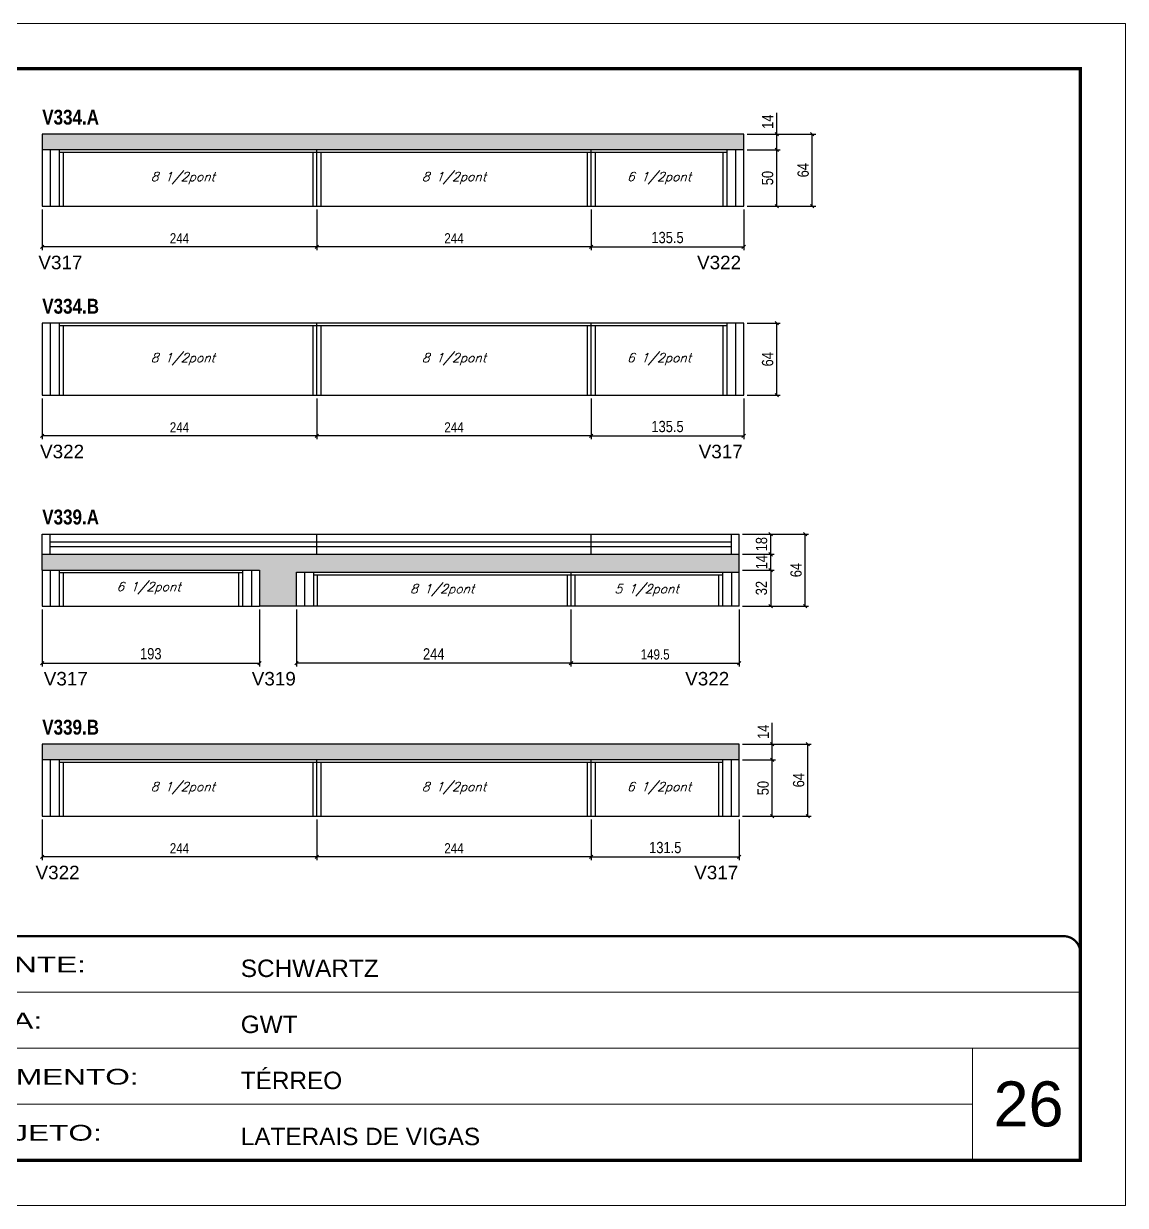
# Model space of a CAD drawing. Extents: x 2603 to 22413, y 1253 to 30260.
# Drawn here: x 15259 to 16238, y 21928 to 22978 of the extents above; entities that cross this region are included whole.
import ezdxf

# ---------------------------------------------------------------- set-up
doc = ezdxf.new("R2010")
doc.units = 0
doc.linetypes.add('CONTINUO', pattern=[0])
doc.linetypes.add('DASHED', pattern=[0.75, 0.5, -0.25])
for name, color, linetype in [('5', 5, 'Continuous'), ('COTA', 241, 'Continuous'), ('NOMENCLATURA', 7, 'Continuous'), ('Painéis', 200, 'Continuous'), ('SARR_2.2x7', 40, 'Continuous'), ('SARR_3.5x7', 81, 'Continuous'), ('texto', 7, 'Continuous')]:
    doc.layers.add(name, color=color, linetype=linetype)
for name, color, linetype, lineweight in [('CARIMBO', 255, 'Continuous', 9), ('Folhas', 255, 'Continuous', 9), ('SARRAFO DE PRESSAO', 251, 'DASHED', 9)]:
    doc.layers.add(name, color=color, linetype=linetype, lineweight=lineweight)
doc.styles.add('ARIAL', font='arial.ttf')
doc.styles.add('COTA TECNICA', font='techl___.ttf', dxfattribs={"height": 10})
doc.styles.add('COTA TECNICA-50', font='techl___.ttf', dxfattribs={"height": 9})
doc.styles.add('Romans', font='romans.shx')
doc.styles.get("Standard").update_dxf_attribs({"font": 'arial.ttf'})
doc.styles.add('TECNICA', font='techb___.ttf', dxfattribs={"height": 10})
doc.styles.add('Tecnologia', font='')
doc.styles.get('Tecnologia').set_extended_font_data('Forgotten Futurist')
doc.dimstyles.new('COTA PAINEL-50', dxfattribs={"dimtxt": 9, "dimasz": 3, "dimexe": 3, "dimexo": 3, "dimgap": 3, "dimtad": 1, "dimdec": 1, "dimzin": 12, "dimdsep": 46, "dimtxsty": 'COTA TECNICA-50', "dimblk1": 'OBLIQUE', "dimblk2": 'OBLIQUE', "dimsah": 1, "dimcen": 0.9, "dimclrd": 4, "dimclre": 4, "dimclrt": 240, "dimadec": 1, "dimazin": 3, "dimtfac": 1, "dimtdec": 1, "dimtmove": 0, "dimatfit": 3, "dimfxl": 1, "dimtolj": 1, "dimtzin": 12, "dimarcsym": 0})
doc.dimstyles.new('PAINEL', dxfattribs={"dimtxt": 10, "dimasz": 3, "dimexe": 3, "dimexo": 3, "dimgap": 3, "dimtad": 1, "dimdec": 1, "dimzin": 12, "dimdsep": 46, "dimtxsty": 'COTA TECNICA', "dimblk1": 'OBLIQUE', "dimblk2": 'OBLIQUE', "dimsah": 1, "dimcen": 0.9, "dimclrd": 4, "dimclre": 4, "dimclrt": 240, "dimadec": 1, "dimazin": 3, "dimtfac": 1, "dimtdec": 1, "dimtmove": 0, "dimatfit": 3, "dimfxl": 1, "dimtolj": 1, "dimtzin": 12, "dimarcsym": 0})

# ---------------------------------------------------------------- blocks, each defined once
blk = doc.blocks.new('9999999999')
at = {"color": 30, "linetype": 'CONTINUO'}
for p, q in [((98564.6, 34379.6), (99584, 34379.6)), ((98564.6, 34329.8), (99488, 34329.8)), ((99584, 34329.8), (99488, 34329.8)), ((99488, 34329.8), (99488, 34230.2)), ((98564.6, 34280), (99488, 34280))]:
    blk.add_line(p, q, dxfattribs=at)
at = {"color": 30, "linetype": 'CONTINUO', "const_width": 2}
blk.add_lwpolyline([(99584, 34230.2), (99584, 34414.4, 0.414214), (99569, 34429.4), (98229, 34429.4, 0.414214), (98214, 34414.4), (98214, 34245.2, 0.414214), (98229, 34230.2), (99584, 34230.2)], format="xyb", dxfattribs=at)
at = {"layer": 'Folhas'}
blk.add_lwpolyline([(98139, 34190.2), (99624, 34190.2), (99624, 35240.2), (98139, 35240.2)], close=True, dxfattribs=at)
at = {"layer": 'Folhas', "color": 30, "const_width": 3}
blk.add_lwpolyline([(98214, 34230.2), (99584, 34230.2), (99584, 35200.2), (98214, 35200.2)], close=True, dxfattribs=at)
at = {"color": 7, "linetype": 'Continuous', "ltscale": 5, "style": 'ARIAL'}
for s, height, p in [('SCHWARTZ', 15.48, (98837.7, 34393.1)), ('GWT', 15.48, (98837.7, 34343.3)), ('TÉRREO', 15.48, (98837.7, 34293.5)), ('LATERAIS DE VIGAS', 15.483, (98837.7, 34243.7))]:
    blk.add_text(s, height=height, dxfattribs=at).set_placement(p)
at = {"layer": 'Folhas', "color": 7, "style": 'Tecnologia', "width": 1.5}
for s, p in [('CLIENTE:', (98573.7, 34397.2)), ('OBRA:', (98573.7, 34347.3)), ('PAVIMENTO:', (98573.7, 34297.5)), ('PROJETO:', (98573.7, 34247.7))]:
    blk.add_text(s, height=14, dxfattribs=at).set_placement(p)
blk = doc.blocks.new('_Oblique')
at = {"color": 0, "linetype": 'ByBlock', "lineweight": -2}
blk.add_line((-0.5, -0.5), (0.5, 0.5), dxfattribs=at)
blk = doc.blocks.new('*D115')
at = {"layer": 'COTA', "color": 4, "linetype": 'ByBlock', "lineweight": -2, "transparency": 16777216}
for p, q in [((15519.1, 22812.5), (15519.1, 22776.4)), ((15763.1, 22812.5), (15763.1, 22776.4)), ((15763.1, 22779.4), (15519.1, 22779.4))]:
    blk.add_line(p, q, dxfattribs=at)
at = {"layer": 'Defpoints', "color": 0, "linetype": 'ByBlock', "transparency": 16777216}
for p in [(15519.1, 22815.5), (15763.1, 22815.5), (15519.1, 22779.4)]:
    blk.add_point(p, dxfattribs=at)
at = {"layer": 'COTA', "color": 4, "linetype": 'ByBlock', "lineweight": -2, "transparency": 16777216, "xscale": 3, "yscale": 3, "zscale": 3, "rotation": 180}
blk.add_blockref('_Oblique', (15519.1, 22779.4), dxfattribs=at)
at = {"layer": 'COTA', "color": 4, "linetype": 'ByBlock', "lineweight": -2, "transparency": 16777216, "xscale": 3, "yscale": 3, "zscale": 3}
blk.add_blockref('_Oblique', (15763.1, 22779.4), dxfattribs=at)
at = {"layer": 'COTA', "color": 240, "linetype": 'ByBlock', "transparency": 16777216, "insert": (15641.1, 22787), "char_height": 9, "attachment_point": 5, "style": 'COTA TECNICA-50'}
blk.add_mtext('\\A1;244', dxfattribs=at)
blk = doc.blocks.new('*D892')
at = {"layer": 'COTA', "color": 4, "linetype": 'ByBlock', "lineweight": -2, "transparency": 16777216}
for p, q in [((15275.1, 22812.5), (15275.1, 22776.4)), ((15519.1, 22812.5), (15519.1, 22776.4)), ((15519.1, 22779.4), (15275.1, 22779.4))]:
    blk.add_line(p, q, dxfattribs=at)
at = {"layer": 'Defpoints', "color": 0, "linetype": 'ByBlock', "transparency": 16777216}
for p in [(15275.1, 22815.5), (15519.1, 22815.5), (15275.1, 22779.4)]:
    blk.add_point(p, dxfattribs=at)
at = {"layer": 'COTA', "color": 4, "linetype": 'ByBlock', "lineweight": -2, "transparency": 16777216, "xscale": 3, "yscale": 3, "zscale": 3, "rotation": 180}
blk.add_blockref('_Oblique', (15275.1, 22779.4), dxfattribs=at)
at = {"layer": 'COTA', "color": 4, "linetype": 'ByBlock', "lineweight": -2, "transparency": 16777216, "xscale": 3, "yscale": 3, "zscale": 3}
blk.add_blockref('_Oblique', (15519.1, 22779.4), dxfattribs=at)
at = {"layer": 'COTA', "color": 240, "linetype": 'ByBlock', "transparency": 16777216, "insert": (15397.1, 22787), "char_height": 9, "attachment_point": 5, "style": 'COTA TECNICA-50'}
blk.add_mtext('\\A1;244', dxfattribs=at)
blk = doc.blocks.new('*D893')
at = {"layer": 'COTA', "color": 4, "linetype": 'ByBlock', "lineweight": -2, "transparency": 16777216}
for p, q in [((15763.1, 22812.5), (15763.1, 22776.4)), ((15898.6, 22812.5), (15898.6, 22776.4)), ((15763.1, 22779.4), (15898.6, 22779.4))]:
    blk.add_line(p, q, dxfattribs=at)
at = {"layer": 'Defpoints', "color": 0, "linetype": 'ByBlock', "transparency": 16777216}
for p in [(15763.1, 22815.5), (15898.6, 22815.5), (15898.6, 22779.4)]:
    blk.add_point(p, dxfattribs=at)
at = {"layer": 'COTA', "color": 4, "linetype": 'ByBlock', "lineweight": -2, "transparency": 16777216, "xscale": 3, "yscale": 3, "zscale": 3, "rotation": 180}
blk.add_blockref('_Oblique', (15763.1, 22779.4), dxfattribs=at)
at = {"layer": 'COTA', "color": 4, "linetype": 'ByBlock', "lineweight": -2, "transparency": 16777216, "xscale": 3, "yscale": 3, "zscale": 3}
blk.add_blockref('_Oblique', (15898.6, 22779.4), dxfattribs=at)
at = {"layer": 'COTA', "color": 240, "linetype": 'ByBlock', "transparency": 16777216, "insert": (15830.9, 22787.6), "char_height": 10, "attachment_point": 5, "style": 'COTA TECNICA'}
blk.add_mtext('\\A1;135.5', dxfattribs=at)
blk = doc.blocks.new('*D894')
at = {"layer": 'COTA', "color": 4, "linetype": 'ByBlock', "lineweight": -2, "transparency": 16777216}
for p, q in [((15901.6, 22879.5), (15962.6, 22879.5)), ((15959.6, 22815.5), (15959.6, 22879.5)), ((15901.6, 22815.5), (15962.6, 22815.5))]:
    blk.add_line(p, q, dxfattribs=at)
at = {"layer": 'Defpoints', "color": 0, "linetype": 'ByBlock', "transparency": 16777216}
for p in [(15898.6, 22879.5), (15959.6, 22879.5), (15898.6, 22815.5)]:
    blk.add_point(p, dxfattribs=at)
at = {"layer": 'COTA', "color": 4, "linetype": 'ByBlock', "lineweight": -2, "transparency": 16777216, "xscale": 3, "yscale": 3, "zscale": 3}
for p, rotation in [((15959.6, 22879.5), 90), ((15959.6, 22815.5), 270)]:
    blk.add_blockref('_Oblique', p, dxfattribs=dict(at, rotation=rotation))
at = {"layer": 'COTA', "color": 240, "linetype": 'ByBlock', "transparency": 16777216, "insert": (15951.5, 22847.5), "char_height": 10, "attachment_point": 5, "rotation": 90, "style": 'COTA TECNICA'}
blk.add_mtext('\\A1;64', dxfattribs=at)
blk = doc.blocks.new('*D895')
at = {"layer": 'COTA', "color": 4, "linetype": 'ByBlock', "lineweight": -2, "transparency": 16777216}
for p, q in [((15901.6, 22865.5), (15931, 22865.5)), ((15928, 22815.5), (15928, 22865.5)), ((15901.6, 22815.5), (15931, 22815.5))]:
    blk.add_line(p, q, dxfattribs=at)
at = {"layer": 'Defpoints', "color": 0, "linetype": 'ByBlock', "transparency": 16777216}
for p in [(15898.6, 22865.5), (15928, 22865.5), (15898.6, 22815.5)]:
    blk.add_point(p, dxfattribs=at)
at = {"layer": 'COTA', "color": 4, "linetype": 'ByBlock', "lineweight": -2, "transparency": 16777216, "xscale": 3, "yscale": 3, "zscale": 3}
for p, rotation in [((15928, 22865.5), 90), ((15928, 22815.5), 270)]:
    blk.add_blockref('_Oblique', p, dxfattribs=dict(at, rotation=rotation))
at = {"layer": 'COTA', "color": 240, "linetype": 'ByBlock', "transparency": 16777216, "insert": (15919.9, 22840.5), "char_height": 10, "attachment_point": 5, "rotation": 90, "style": 'COTA TECNICA'}
blk.add_mtext('\\A1;50', dxfattribs=at)
blk = doc.blocks.new('*D896')
at = {"layer": 'COTA', "color": 4, "linetype": 'ByBlock', "lineweight": -2, "transparency": 16777216}
for p, q in [((15928, 22879.5), (15928, 22898.6)), ((15901.6, 22879.5), (15931, 22879.5)), ((15928, 22865.5), (15928, 22879.5)), ((15901.6, 22865.5), (15931, 22865.5))]:
    blk.add_line(p, q, dxfattribs=at)
at = {"layer": 'Defpoints', "color": 0, "linetype": 'ByBlock', "transparency": 16777216}
for p in [(15898.6, 22879.5), (15928, 22879.5), (15898.6, 22865.5)]:
    blk.add_point(p, dxfattribs=at)
at = {"layer": 'COTA', "color": 4, "linetype": 'ByBlock', "lineweight": -2, "transparency": 16777216, "xscale": 3, "yscale": 3, "zscale": 3}
for p, rotation in [((15928, 22879.5), 90), ((15928, 22865.5), 270)]:
    blk.add_blockref('_Oblique', p, dxfattribs=dict(at, rotation=rotation))
at = {"layer": 'COTA', "color": 240, "linetype": 'ByBlock', "transparency": 16777216, "insert": (15920, 22890.6), "char_height": 10, "attachment_point": 5, "rotation": 90, "style": 'COTA TECNICA'}
blk.add_mtext('\\A1;14', dxfattribs=at)
blk = doc.blocks.new('*D116')
at = {"layer": 'COTA', "color": 4, "linetype": 'ByBlock', "lineweight": -2, "transparency": 16777216}
for p, q in [((15519.1, 22644.5), (15519.1, 22608.4)), ((15763.1, 22644.5), (15763.1, 22608.4)), ((15763.1, 22611.4), (15519.1, 22611.4))]:
    blk.add_line(p, q, dxfattribs=at)
at = {"layer": 'Defpoints', "color": 0, "linetype": 'ByBlock', "transparency": 16777216}
for p in [(15519.1, 22647.5), (15763.1, 22647.5), (15519.1, 22611.4)]:
    blk.add_point(p, dxfattribs=at)
at = {"layer": 'COTA', "color": 4, "linetype": 'ByBlock', "lineweight": -2, "transparency": 16777216, "xscale": 3, "yscale": 3, "zscale": 3, "rotation": 180}
blk.add_blockref('_Oblique', (15519.1, 22611.4), dxfattribs=at)
at = {"layer": 'COTA', "color": 4, "linetype": 'ByBlock', "lineweight": -2, "transparency": 16777216, "xscale": 3, "yscale": 3, "zscale": 3}
blk.add_blockref('_Oblique', (15763.1, 22611.4), dxfattribs=at)
at = {"layer": 'COTA', "color": 240, "linetype": 'ByBlock', "transparency": 16777216, "insert": (15641.1, 22619), "char_height": 9, "attachment_point": 5, "style": 'COTA TECNICA-50'}
blk.add_mtext('\\A1;244', dxfattribs=at)
blk = doc.blocks.new('*D897')
at = {"layer": 'COTA', "color": 4, "linetype": 'ByBlock', "lineweight": -2, "transparency": 16777216}
for p, q in [((15275.1, 22644.5), (15275.1, 22608.4)), ((15519.1, 22644.5), (15519.1, 22608.4)), ((15519.1, 22611.4), (15275.1, 22611.4))]:
    blk.add_line(p, q, dxfattribs=at)
at = {"layer": 'Defpoints', "color": 0, "linetype": 'ByBlock', "transparency": 16777216}
for p in [(15275.1, 22647.5), (15519.1, 22647.5), (15275.1, 22611.4)]:
    blk.add_point(p, dxfattribs=at)
at = {"layer": 'COTA', "color": 4, "linetype": 'ByBlock', "lineweight": -2, "transparency": 16777216, "xscale": 3, "yscale": 3, "zscale": 3, "rotation": 180}
blk.add_blockref('_Oblique', (15275.1, 22611.4), dxfattribs=at)
at = {"layer": 'COTA', "color": 4, "linetype": 'ByBlock', "lineweight": -2, "transparency": 16777216, "xscale": 3, "yscale": 3, "zscale": 3}
blk.add_blockref('_Oblique', (15519.1, 22611.4), dxfattribs=at)
at = {"layer": 'COTA', "color": 240, "linetype": 'ByBlock', "transparency": 16777216, "insert": (15397.1, 22619), "char_height": 9, "attachment_point": 5, "style": 'COTA TECNICA-50'}
blk.add_mtext('\\A1;244', dxfattribs=at)
blk = doc.blocks.new('*D898')
at = {"layer": 'COTA', "color": 4, "linetype": 'ByBlock', "lineweight": -2, "transparency": 16777216}
for p, q in [((15763.1, 22644.5), (15763.1, 22608.4)), ((15898.6, 22644.5), (15898.6, 22608.4)), ((15763.1, 22611.4), (15898.6, 22611.4))]:
    blk.add_line(p, q, dxfattribs=at)
at = {"layer": 'Defpoints', "color": 0, "linetype": 'ByBlock', "transparency": 16777216}
for p in [(15763.1, 22647.5), (15898.6, 22647.5), (15898.6, 22611.4)]:
    blk.add_point(p, dxfattribs=at)
at = {"layer": 'COTA', "color": 4, "linetype": 'ByBlock', "lineweight": -2, "transparency": 16777216, "xscale": 3, "yscale": 3, "zscale": 3, "rotation": 180}
blk.add_blockref('_Oblique', (15763.1, 22611.4), dxfattribs=at)
at = {"layer": 'COTA', "color": 4, "linetype": 'ByBlock', "lineweight": -2, "transparency": 16777216, "xscale": 3, "yscale": 3, "zscale": 3}
blk.add_blockref('_Oblique', (15898.6, 22611.4), dxfattribs=at)
at = {"layer": 'COTA', "color": 240, "linetype": 'ByBlock', "transparency": 16777216, "insert": (15830.9, 22619.7), "char_height": 10, "attachment_point": 5, "style": 'COTA TECNICA'}
blk.add_mtext('\\A1;135.5', dxfattribs=at)
blk = doc.blocks.new('*D880')
at = {"layer": 'COTA', "color": 4, "linetype": 'ByBlock', "lineweight": -2, "transparency": 16777216}
for p, q in [((15901.6, 22711.5), (15931, 22711.5)), ((15928, 22647.5), (15928, 22711.5)), ((15901.6, 22647.5), (15931, 22647.5))]:
    blk.add_line(p, q, dxfattribs=at)
at = {"layer": 'Defpoints', "color": 0, "linetype": 'ByBlock', "transparency": 16777216}
for p in [(15898.6, 22711.5), (15928, 22711.5), (15898.6, 22647.5)]:
    blk.add_point(p, dxfattribs=at)
at = {"layer": 'COTA', "color": 4, "linetype": 'ByBlock', "lineweight": -2, "transparency": 16777216, "xscale": 3, "yscale": 3, "zscale": 3}
for p, rotation in [((15928, 22711.5), 90), ((15928, 22647.5), 270)]:
    blk.add_blockref('_Oblique', p, dxfattribs=dict(at, rotation=rotation))
at = {"layer": 'COTA', "color": 240, "linetype": 'ByBlock', "transparency": 16777216, "insert": (15919.9, 22679.5), "char_height": 10, "attachment_point": 5, "rotation": 90, "style": 'COTA TECNICA'}
blk.add_mtext('\\A1;64', dxfattribs=at)
blk = doc.blocks.new('*D861')
at = {"layer": 'COTA', "color": 4, "linetype": 'ByBlock', "lineweight": -2, "transparency": 16777216}
for p, q in [((15275.1, 22457.2), (15275.1, 22406.6)), ((15468.1, 22457.2), (15468.1, 22406.6)), ((15275.1, 22409.6), (15468.1, 22409.6))]:
    blk.add_line(p, q, dxfattribs=at)
at = {"layer": 'Defpoints', "color": 0, "linetype": 'ByBlock', "transparency": 16777216}
for p in [(15275.1, 22460.2), (15468.1, 22460.2), (15468.1, 22409.6)]:
    blk.add_point(p, dxfattribs=at)
at = {"layer": 'COTA', "color": 4, "linetype": 'ByBlock', "lineweight": -2, "transparency": 16777216, "xscale": 3, "yscale": 3, "zscale": 3, "rotation": 180}
blk.add_blockref('_Oblique', (15275.1, 22409.6), dxfattribs=at)
at = {"layer": 'COTA', "color": 4, "linetype": 'ByBlock', "lineweight": -2, "transparency": 16777216, "xscale": 3, "yscale": 3, "zscale": 3}
blk.add_blockref('_Oblique', (15468.1, 22409.6), dxfattribs=at)
at = {"layer": 'COTA', "color": 240, "linetype": 'ByBlock', "transparency": 16777216, "insert": (15371.6, 22417.8), "char_height": 10, "attachment_point": 5, "style": 'COTA TECNICA'}
blk.add_mtext('\\A1;193', dxfattribs=at)
blk = doc.blocks.new('*D36')
at = {"layer": 'COTA', "color": 4, "linetype": 'ByBlock', "lineweight": -2, "transparency": 16777216}
for p, q in [((15745.1, 22457.2), (15745.1, 22406.6)), ((15894.6, 22457.2), (15894.6, 22406.6)), ((15745.1, 22409.6), (15894.6, 22409.6))]:
    blk.add_line(p, q, dxfattribs=at)
at = {"layer": 'Defpoints', "color": 0, "linetype": 'ByBlock', "transparency": 16777216}
for p in [(15745.1, 22460.2), (15894.6, 22460.2), (15894.6, 22409.6)]:
    blk.add_point(p, dxfattribs=at)
at = {"layer": 'COTA', "color": 4, "linetype": 'ByBlock', "lineweight": -2, "transparency": 16777216, "xscale": 3, "yscale": 3, "zscale": 3, "rotation": 180}
blk.add_blockref('_Oblique', (15745.1, 22409.6), dxfattribs=at)
at = {"layer": 'COTA', "color": 4, "linetype": 'ByBlock', "lineweight": -2, "transparency": 16777216, "xscale": 3, "yscale": 3, "zscale": 3}
blk.add_blockref('_Oblique', (15894.6, 22409.6), dxfattribs=at)
at = {"layer": 'COTA', "color": 240, "linetype": 'ByBlock', "transparency": 16777216, "insert": (15819.9, 22417.2), "char_height": 9, "attachment_point": 5, "style": 'COTA TECNICA-50'}
blk.add_mtext('\\A1;149.5', dxfattribs=at)
blk = doc.blocks.new('*D740')
at = {"layer": 'COTA', "color": 4, "linetype": 'ByBlock', "lineweight": -2, "transparency": 16777216}
for p, q in [((15501.1, 22457.2), (15501.1, 22406.6)), ((15745.1, 22457.2), (15745.1, 22406.6)), ((15745.1, 22409.6), (15501.1, 22409.6))]:
    blk.add_line(p, q, dxfattribs=at)
at = {"layer": 'Defpoints', "color": 0, "linetype": 'ByBlock', "transparency": 16777216}
for p in [(15501.1, 22460.2), (15745.1, 22460.2), (15501.1, 22409.6)]:
    blk.add_point(p, dxfattribs=at)
at = {"layer": 'COTA', "color": 4, "linetype": 'ByBlock', "lineweight": -2, "transparency": 16777216, "xscale": 3, "yscale": 3, "zscale": 3, "rotation": 180}
blk.add_blockref('_Oblique', (15501.1, 22409.6), dxfattribs=at)
at = {"layer": 'COTA', "color": 4, "linetype": 'ByBlock', "lineweight": -2, "transparency": 16777216, "xscale": 3, "yscale": 3, "zscale": 3}
blk.add_blockref('_Oblique', (15745.1, 22409.6), dxfattribs=at)
at = {"layer": 'COTA', "color": 240, "linetype": 'ByBlock', "transparency": 16777216, "insert": (15623.1, 22417.7), "char_height": 10, "attachment_point": 5, "style": 'COTA TECNICA'}
blk.add_mtext('\\A1;244', dxfattribs=at)
blk = doc.blocks.new('*D37')
at = {"layer": 'COTA', "color": 4, "linetype": 'ByBlock', "lineweight": -2, "transparency": 16777216}
for p, q in [((15897.6, 22492.2), (15925.6, 22492.2)), ((15922.6, 22492.2), (15922.6, 22460.2)), ((15897.6, 22460.2), (15925.6, 22460.2))]:
    blk.add_line(p, q, dxfattribs=at)
at = {"layer": 'Defpoints', "color": 0, "linetype": 'ByBlock', "transparency": 16777216}
for p in [(15894.6, 22492.2), (15894.6, 22460.2), (15922.6, 22460.2)]:
    blk.add_point(p, dxfattribs=at)
at = {"layer": 'COTA', "color": 4, "linetype": 'ByBlock', "lineweight": -2, "transparency": 16777216, "xscale": 3, "yscale": 3, "zscale": 3}
for p, rotation in [((15922.6, 22492.2), 90), ((15922.6, 22460.2), 270)]:
    blk.add_blockref('_Oblique', p, dxfattribs=dict(at, rotation=rotation))
at = {"layer": 'COTA', "color": 240, "linetype": 'ByBlock', "transparency": 16777216, "insert": (15914.4, 22476.2), "char_height": 10, "attachment_point": 5, "rotation": 90, "style": 'COTA TECNICA'}
blk.add_mtext('\\A1;32', dxfattribs=at)
blk = doc.blocks.new('*D38')
at = {"layer": 'COTA', "color": 4, "linetype": 'ByBlock', "lineweight": -2, "transparency": 16777216}
for p, q in [((15897.6, 22506.2), (15925.6, 22506.2)), ((15922.6, 22492.2), (15922.6, 22506.2)), ((15897.6, 22492.2), (15925.6, 22492.2))]:
    blk.add_line(p, q, dxfattribs=at)
at = {"layer": 'Defpoints', "color": 0, "linetype": 'ByBlock', "transparency": 16777216}
for p in [(15894.6, 22506.2), (15922.6, 22506.2), (15894.6, 22492.2)]:
    blk.add_point(p, dxfattribs=at)
at = {"layer": 'COTA', "color": 4, "linetype": 'ByBlock', "lineweight": -2, "transparency": 16777216, "xscale": 3, "yscale": 3, "zscale": 3}
for p, rotation in [((15922.6, 22506.2), 90), ((15922.6, 22492.2), 270)]:
    blk.add_blockref('_Oblique', p, dxfattribs=dict(at, rotation=rotation))
at = {"layer": 'COTA', "color": 240, "linetype": 'ByBlock', "transparency": 16777216, "insert": (15914.5, 22499.2), "char_height": 10, "attachment_point": 5, "rotation": 90, "style": 'COTA TECNICA'}
blk.add_mtext('\\A1;14', dxfattribs=at)
blk = doc.blocks.new('*D39')
at = {"layer": 'COTA', "color": 4, "linetype": 'ByBlock', "lineweight": -2, "transparency": 16777216}
for p, q in [((15897.6, 22524.2), (15925.6, 22524.2)), ((15922.6, 22506.2), (15922.6, 22524.2)), ((15897.6, 22506.2), (15925.6, 22506.2))]:
    blk.add_line(p, q, dxfattribs=at)
at = {"layer": 'Defpoints', "color": 0, "linetype": 'ByBlock', "transparency": 16777216}
for p in [(15894.6, 22524.2), (15922.6, 22524.2), (15894.6, 22506.2)]:
    blk.add_point(p, dxfattribs=at)
at = {"layer": 'COTA', "color": 4, "linetype": 'ByBlock', "lineweight": -2, "transparency": 16777216, "xscale": 3, "yscale": 3, "zscale": 3}
for p, rotation in [((15922.6, 22524.2), 90), ((15922.6, 22506.2), 270)]:
    blk.add_blockref('_Oblique', p, dxfattribs=dict(at, rotation=rotation))
at = {"layer": 'COTA', "color": 240, "linetype": 'ByBlock', "transparency": 16777216, "insert": (15914.5, 22515.2), "char_height": 10, "attachment_point": 5, "rotation": 90, "style": 'COTA TECNICA'}
blk.add_mtext('\\A1;18', dxfattribs=at)
blk = doc.blocks.new('*D40')
at = {"layer": 'COTA', "color": 4, "linetype": 'ByBlock', "lineweight": -2, "transparency": 16777216}
for p, q in [((15897.6, 22524.2), (15956.3, 22524.2)), ((15953.3, 22460.2), (15953.3, 22524.2)), ((15897.6, 22460.2), (15956.3, 22460.2))]:
    blk.add_line(p, q, dxfattribs=at)
at = {"layer": 'Defpoints', "color": 0, "linetype": 'ByBlock', "transparency": 16777216}
for p in [(15894.6, 22524.2), (15953.3, 22524.2), (15894.6, 22460.2)]:
    blk.add_point(p, dxfattribs=at)
at = {"layer": 'COTA', "color": 4, "linetype": 'ByBlock', "lineweight": -2, "transparency": 16777216, "xscale": 3, "yscale": 3, "zscale": 3}
for p, rotation in [((15953.3, 22524.2), 90), ((15953.3, 22460.2), 270)]:
    blk.add_blockref('_Oblique', p, dxfattribs=dict(at, rotation=rotation))
at = {"layer": 'COTA', "color": 240, "linetype": 'ByBlock', "transparency": 16777216, "insert": (15945.2, 22492.2), "char_height": 10, "attachment_point": 5, "rotation": 90, "style": 'COTA TECNICA'}
blk.add_mtext('\\A1;64', dxfattribs=at)
blk = doc.blocks.new('*D41')
at = {"layer": 'COTA', "color": 4, "linetype": 'ByBlock', "lineweight": -2, "transparency": 16777216}
for p, q in [((15519.1, 22270.5), (15519.1, 22234.4)), ((15763.1, 22270.5), (15763.1, 22234.4)), ((15763.1, 22237.4), (15519.1, 22237.4))]:
    blk.add_line(p, q, dxfattribs=at)
at = {"layer": 'Defpoints', "color": 0, "linetype": 'ByBlock', "transparency": 16777216}
for p in [(15519.1, 22273.5), (15763.1, 22273.5), (15519.1, 22237.4)]:
    blk.add_point(p, dxfattribs=at)
at = {"layer": 'COTA', "color": 4, "linetype": 'ByBlock', "lineweight": -2, "transparency": 16777216, "xscale": 3, "yscale": 3, "zscale": 3, "rotation": 180}
blk.add_blockref('_Oblique', (15519.1, 22237.4), dxfattribs=at)
at = {"layer": 'COTA', "color": 4, "linetype": 'ByBlock', "lineweight": -2, "transparency": 16777216, "xscale": 3, "yscale": 3, "zscale": 3}
blk.add_blockref('_Oblique', (15763.1, 22237.4), dxfattribs=at)
at = {"layer": 'COTA', "color": 240, "linetype": 'ByBlock', "transparency": 16777216, "insert": (15641.1, 22245), "char_height": 9, "attachment_point": 5, "style": 'COTA TECNICA-50'}
blk.add_mtext('\\A1;244', dxfattribs=at)
blk = doc.blocks.new('*D741')
at = {"layer": 'COTA', "color": 4, "linetype": 'ByBlock', "lineweight": -2, "transparency": 16777216}
for p, q in [((15275.1, 22270.5), (15275.1, 22234.4)), ((15519.1, 22270.5), (15519.1, 22234.4)), ((15519.1, 22237.4), (15275.1, 22237.4))]:
    blk.add_line(p, q, dxfattribs=at)
at = {"layer": 'Defpoints', "color": 0, "linetype": 'ByBlock', "transparency": 16777216}
for p in [(15275.1, 22273.5), (15519.1, 22273.5), (15275.1, 22237.4)]:
    blk.add_point(p, dxfattribs=at)
at = {"layer": 'COTA', "color": 4, "linetype": 'ByBlock', "lineweight": -2, "transparency": 16777216, "xscale": 3, "yscale": 3, "zscale": 3, "rotation": 180}
blk.add_blockref('_Oblique', (15275.1, 22237.4), dxfattribs=at)
at = {"layer": 'COTA', "color": 4, "linetype": 'ByBlock', "lineweight": -2, "transparency": 16777216, "xscale": 3, "yscale": 3, "zscale": 3}
blk.add_blockref('_Oblique', (15519.1, 22237.4), dxfattribs=at)
at = {"layer": 'COTA', "color": 240, "linetype": 'ByBlock', "transparency": 16777216, "insert": (15397.1, 22245), "char_height": 9, "attachment_point": 5, "style": 'COTA TECNICA-50'}
blk.add_mtext('\\A1;244', dxfattribs=at)
blk = doc.blocks.new('*D742')
at = {"layer": 'COTA', "color": 4, "linetype": 'ByBlock', "lineweight": -2, "transparency": 16777216}
for p, q in [((15763.1, 22270.5), (15763.1, 22234.4)), ((15894.6, 22270.5), (15894.6, 22234.4)), ((15763.1, 22237.4), (15894.6, 22237.4))]:
    blk.add_line(p, q, dxfattribs=at)
at = {"layer": 'Defpoints', "color": 0, "linetype": 'ByBlock', "transparency": 16777216}
for p in [(15763.1, 22273.5), (15894.6, 22273.5), (15894.6, 22237.4)]:
    blk.add_point(p, dxfattribs=at)
at = {"layer": 'COTA', "color": 4, "linetype": 'ByBlock', "lineweight": -2, "transparency": 16777216, "xscale": 3, "yscale": 3, "zscale": 3, "rotation": 180}
blk.add_blockref('_Oblique', (15763.1, 22237.4), dxfattribs=at)
at = {"layer": 'COTA', "color": 4, "linetype": 'ByBlock', "lineweight": -2, "transparency": 16777216, "xscale": 3, "yscale": 3, "zscale": 3}
blk.add_blockref('_Oblique', (15894.6, 22237.4), dxfattribs=at)
at = {"layer": 'COTA', "color": 240, "linetype": 'ByBlock', "transparency": 16777216, "insert": (15828.9, 22245.6), "char_height": 10, "attachment_point": 5, "style": 'COTA TECNICA'}
blk.add_mtext('\\A1;131.5', dxfattribs=at)
blk = doc.blocks.new('*D743')
at = {"layer": 'COTA', "color": 4, "linetype": 'ByBlock', "lineweight": -2, "transparency": 16777216}
for p, q in [((15897.6, 22337.5), (15958.6, 22337.5)), ((15955.6, 22273.5), (15955.6, 22337.5)), ((15897.6, 22273.5), (15958.6, 22273.5))]:
    blk.add_line(p, q, dxfattribs=at)
at = {"layer": 'Defpoints', "color": 0, "linetype": 'ByBlock', "transparency": 16777216}
for p in [(15894.6, 22337.5), (15955.6, 22337.5), (15894.6, 22273.5)]:
    blk.add_point(p, dxfattribs=at)
at = {"layer": 'COTA', "color": 4, "linetype": 'ByBlock', "lineweight": -2, "transparency": 16777216, "xscale": 3, "yscale": 3, "zscale": 3}
for p, rotation in [((15955.6, 22337.5), 90), ((15955.6, 22273.5), 270)]:
    blk.add_blockref('_Oblique', p, dxfattribs=dict(at, rotation=rotation))
at = {"layer": 'COTA', "color": 240, "linetype": 'ByBlock', "transparency": 16777216, "insert": (15947.5, 22305.5), "char_height": 10, "attachment_point": 5, "rotation": 90, "style": 'COTA TECNICA'}
blk.add_mtext('\\A1;64', dxfattribs=at)
blk = doc.blocks.new('*D744')
at = {"layer": 'COTA', "color": 4, "linetype": 'ByBlock', "lineweight": -2, "transparency": 16777216}
for p, q in [((15897.6, 22323.5), (15927, 22323.5)), ((15924, 22273.5), (15924, 22323.5)), ((15897.6, 22273.5), (15927, 22273.5))]:
    blk.add_line(p, q, dxfattribs=at)
at = {"layer": 'Defpoints', "color": 0, "linetype": 'ByBlock', "transparency": 16777216}
for p in [(15894.6, 22323.5), (15924, 22323.5), (15894.6, 22273.5)]:
    blk.add_point(p, dxfattribs=at)
at = {"layer": 'COTA', "color": 4, "linetype": 'ByBlock', "lineweight": -2, "transparency": 16777216, "xscale": 3, "yscale": 3, "zscale": 3}
for p, rotation in [((15924, 22323.5), 90), ((15924, 22273.5), 270)]:
    blk.add_blockref('_Oblique', p, dxfattribs=dict(at, rotation=rotation))
at = {"layer": 'COTA', "color": 240, "linetype": 'ByBlock', "transparency": 16777216, "insert": (15915.9, 22298.5), "char_height": 10, "attachment_point": 5, "rotation": 90, "style": 'COTA TECNICA'}
blk.add_mtext('\\A1;50', dxfattribs=at)
blk = doc.blocks.new('*D745')
at = {"layer": 'COTA', "color": 4, "linetype": 'ByBlock', "lineweight": -2, "transparency": 16777216}
for p, q in [((15924, 22337.5), (15924, 22356.6)), ((15897.6, 22337.5), (15927, 22337.5)), ((15924, 22323.5), (15924, 22337.5)), ((15897.6, 22323.5), (15927, 22323.5))]:
    blk.add_line(p, q, dxfattribs=at)
at = {"layer": 'Defpoints', "color": 0, "linetype": 'ByBlock', "transparency": 16777216}
for p in [(15894.6, 22337.5), (15924, 22337.5), (15894.6, 22323.5)]:
    blk.add_point(p, dxfattribs=at)
at = {"layer": 'COTA', "color": 4, "linetype": 'ByBlock', "lineweight": -2, "transparency": 16777216, "xscale": 3, "yscale": 3, "zscale": 3}
for p, rotation in [((15924, 22337.5), 90), ((15924, 22323.5), 270)]:
    blk.add_blockref('_Oblique', p, dxfattribs=dict(at, rotation=rotation))
at = {"layer": 'COTA', "color": 240, "linetype": 'ByBlock', "transparency": 16777216, "insert": (15916, 22348.5), "char_height": 10, "attachment_point": 5, "rotation": 90, "style": 'COTA TECNICA'}
blk.add_mtext('\\A1;14', dxfattribs=at)

msp = doc.modelspace()

# ---------------------------------------------------------------- hatches: boundary and pattern name
at = {"layer": 'COTA', "linetype": 'ByBlock'}
h = msp.add_hatch(dxfattribs=at)
h.set_pattern_fill('AR-CONC', color=256, scale=0.03)
h.set_pattern_definition([(50, (-115896.8944, -6217.792), (5.46554007, -0.47817257), [0.5715, -6.2865]), (355, (-115896.8944, -6217.792), (-1.05730264, 5.73170536), [0.4572, -5.02921753]), (100.4514447, (-115896.439, -6217.832), (4.40823741, 5.25353256), [0.48570026, -5.34270734]), (46.1842, (-115896.8944, -6216.268), (8.13237123, -1.26126984), [0.85725, -9.42975]), (96.6355576, (-115896.217, -6216.373), (7.122124, 7.42278374), [0.7285507, -8.01406824]), (351.184151, (-115896.894, -6216.268), (7.122124, 7.42278374), [0.685799, -7.54379196]), (21, (-115896.1324, -6216.649), (4.54843174, -3.06795595), [0.5715, -6.2865]), (326, (-115896.1324, -6216.649), (1.85406085, 5.52563898), [0.4572, -5.0292]), (71.451445, (-115895.7534, -6216.9047), (6.40249258, 2.45768307), [0.48570026, -5.34269813]), (37.5, (-115896.8944, -6217.792), (0.092658098, 2.536651166), [0, -4.96824, 0, -5.1054, 0, -5.04825]), (7.5, (-115896.8944, -6217.792), (2.004589875, 3.005417245), [0, -2.91084, 0, -4.85394, 0, -1.92405]), (327.5, (-115898.5937, -6217.792), (4.067717855, -0.17186232), [0, -1.905, 0, -5.9436, 0, -7.8867]), (317.5, (-115899.3557, -6217.792), (4.44387544, 0.76279473), [0, -2.4765, 0, -3.94716, 0, -5.6007])])
h.paths.add_polyline_path([(15275.13, 22879.51), (15275.13, 22865.51), (15898.63, 22865.51), (15898.63, 22879.51)])
h = msp.add_hatch(dxfattribs=at)
h.set_pattern_fill('AR-CONC', color=256, scale=0.03)
h.set_pattern_definition([(50, (-114328.4133, -4516.0124), (5.46554007, -0.47817257), [0.5715, -6.2865]), (355, (-114328.4133, -4516.0124), (-1.05730264, 5.73170536), [0.4572, -5.02921753]), (100.4514447, (-114327.958, -4516.052), (4.40823741, 5.25353256), [0.48570026, -5.34270734]), (46.1842, (-114328.413, -4514.4884), (8.13237123, -1.26126984), [0.85725, -9.42975]), (96.6355576, (-114327.7356, -4514.5935), (7.122124, 7.42278374), [0.7285507, -8.01406824]), (351.184151, (-114328.413, -4514.488), (7.122124, 7.42278374), [0.685799, -7.54379196]), (21, (-114327.6513, -4514.8694), (4.54843174, -3.06795595), [0.5715, -6.2865]), (326, (-114327.6513, -4514.8694), (1.85406085, 5.52563898), [0.4572, -5.0292]), (71.451445, (-114327.272, -4515.125), (6.40249258, 2.45768307), [0.48570026, -5.34269813]), (37.5, (-114328.4133, -4516.0124), (0.092658098, 2.536651166), [0, -4.96824, 0, -5.1054, 0, -5.04825]), (7.5, (-114328.4133, -4516.0124), (2.004589875, 3.005417245), [0, -2.91084, 0, -4.85394, 0, -1.92405]), (327.5, (-114330.1125, -4516.0124), (4.067717855, -0.17186232), [0, -1.905, 0, -5.9436, 0, -7.8867]), (317.5, (-114330.8745, -4516.0124), (4.44387544, 0.76279473), [0, -2.4765, 0, -3.94716, 0, -5.6007])])
h.paths.add_polyline_path([(15501.13, 22460.22), (15501.13, 22490.22), (15894.63, 22490.22), (15894.63, 22506.22), (15275.13, 22506.22), (15275.13, 22492.22), (15468.13, 22492.22), (15468.13, 22460.22)])
h = msp.add_hatch(dxfattribs=at)
h.set_pattern_fill('AR-CONC', color=256, scale=0.03)
h.set_pattern_definition([(50, (-115896.8944, -6759.8295), (5.46554007, -0.47817257), [0.5715, -6.2865]), (355, (-115896.8944, -6759.8295), (-1.05730264, 5.73170536), [0.4572, -5.02921753]), (100.4514447, (-115896.439, -6759.8694), (4.40823741, 5.25353256), [0.48570026, -5.34270734]), (46.1842, (-115896.8944, -6758.3055), (8.13237123, -1.26126984), [0.85725, -9.42975]), (96.6355576, (-115896.217, -6758.411), (7.122124, 7.42278374), [0.7285507, -8.01406824]), (351.184151, (-115896.894, -6758.3055), (7.122124, 7.42278374), [0.685799, -7.54379196]), (21, (-115896.1324, -6758.6865), (4.54843174, -3.06795595), [0.5715, -6.2865]), (326, (-115896.1324, -6758.6865), (1.85406085, 5.52563898), [0.4572, -5.0292]), (71.451445, (-115895.7534, -6758.942), (6.40249258, 2.45768307), [0.48570026, -5.34269813]), (37.5, (-115896.8944, -6759.8295), (0.092658098, 2.536651166), [0, -4.96824, 0, -5.1054, 0, -5.04825]), (7.5, (-115896.8944, -6759.8295), (2.004589875, 3.005417245), [0, -2.91084, 0, -4.85394, 0, -1.92405]), (327.5, (-115898.5937, -6759.8295), (4.067717855, -0.17186232), [0, -1.905, 0, -5.9436, 0, -7.8867]), (317.5, (-115899.3557, -6759.8295), (4.44387544, 0.76279473), [0, -2.4765, 0, -3.94716, 0, -5.6007])])
h.paths.add_polyline_path([(15275.13, 22337.47), (15275.13, 22323.47), (15894.63, 22323.47), (15894.63, 22337.47)])

# ---------------------------------------------------------------- linework, layer by layer
for p, q in [((15898.63, 22879.51), (15275.13, 22879.51)), ((15275.13, 22879.51), (15275.13, 22865.51)), ((15898.63, 22865.51), (15898.63, 22879.51)), ((15883.63, 22865.51), (15883.63, 22815.51)), ((15883.63, 22711.53), (15883.63, 22647.53)), ((15275.13, 22492.22), (15275.13, 22506.22)), ((15894.63, 22490.22), (15894.63, 22506.22)), ((15501.13, 22460.22), (15468.13, 22460.22)), ((15894.63, 22337.47), (15275.13, 22337.47)), ((15275.13, 22337.47), (15275.13, 22323.47)), ((15894.63, 22323.47), (15894.63, 22337.47)), ((15879.63, 22323.47), (15879.63, 22273.47))]:
    msp.add_line(p, q, dxfattribs=at)
at = {"layer": 'Painéis', "linetype": 'Continuous'}
for p, q in [((15275.13, 22865.51), (15275.13, 22815.51)), ((15898.63, 22865.51), (15275.13, 22865.51)), ((15519.13, 22815.51), (15519.13, 22865.51)), ((15763.13, 22815.51), (15763.13, 22865.51)), ((15898.63, 22815.51), (15898.63, 22865.51)), ((15275.13, 22815.51), (15898.63, 22815.51)), ((15275.13, 22711.53), (15275.13, 22647.53)), ((15898.63, 22711.53), (15275.13, 22711.53)), ((15519.13, 22647.53), (15519.13, 22711.53)), ((15763.13, 22647.53), (15763.13, 22711.53)), ((15898.63, 22647.53), (15898.63, 22711.53)), ((15275.13, 22647.53), (15898.63, 22647.53)), ((15275.13, 22524.22), (15894.63, 22524.22)), ((15275.13, 22506.22), (15275.13, 22524.22)), ((15519.13, 22506.22), (15519.13, 22524.22)), ((15763.13, 22506.22), (15763.13, 22524.22)), ((15894.63, 22506.22), (15894.63, 22524.22)), ((15275.13, 22506.22), (15894.63, 22506.22)), ((15275.13, 22492.22), (15275.13, 22460.22)), ((15275.13, 22492.22), (15468.13, 22492.22)), ((15468.13, 22492.22), (15468.13, 22460.22)), ((15501.13, 22460.22), (15501.13, 22490.22)), ((15501.13, 22490.22), (15894.63, 22490.22)), ((15745.13, 22460.22), (15745.13, 22490.22)), ((15894.63, 22460.22), (15894.63, 22490.22)), ((15275.13, 22460.22), (15468.13, 22460.22)), ((15894.63, 22460.22), (15501.13, 22460.22)), ((15275.13, 22323.47), (15275.13, 22273.47)), ((15894.63, 22323.47), (15275.13, 22323.47)), ((15519.13, 22273.47), (15519.13, 22323.47)), ((15763.13, 22273.47), (15763.13, 22323.47)), ((15894.63, 22273.47), (15894.63, 22323.47)), ((15275.13, 22273.47), (15894.63, 22273.47))]:
    msp.add_line(p, q, dxfattribs=at)
at = {"layer": 'SARR_2.2x7', "linetype": 'Continuous'}
for p, q in [((15282.13, 22865.51), (15282.13, 22815.51)), ((15519.13, 22863.31), (15290.13, 22863.31)), ((15763.13, 22863.31), (15519.13, 22863.31)), ((15883.63, 22863.31), (15763.13, 22863.31)), ((15891.63, 22815.51), (15891.63, 22865.51)), ((15282.13, 22711.53), (15282.13, 22647.53)), ((15891.63, 22647.53), (15891.63, 22711.53)), ((15519.13, 22709.33), (15290.13, 22709.33)), ((15763.13, 22709.33), (15519.13, 22709.33)), ((15883.63, 22709.33), (15763.13, 22709.33)), ((15282.13, 22506.22), (15282.13, 22524.22)), ((15887.63, 22506.22), (15887.63, 22524.22)), ((15282.13, 22517.22), (15519.13, 22517.22)), ((15282.13, 22513.22), (15519.13, 22513.22)), ((15519.13, 22517.22), (15763.13, 22517.22)), ((15519.13, 22513.22), (15763.13, 22513.22)), ((15763.13, 22517.22), (15887.63, 22517.22)), ((15763.13, 22513.22), (15887.63, 22513.22)), ((15282.13, 22492.22), (15282.13, 22460.22)), ((15461.13, 22492.22), (15461.13, 22460.22)), ((15290.13, 22490.02), (15453.13, 22490.02)), ((15508.13, 22490.22), (15508.13, 22460.22)), ((15516.13, 22488.02), (15745.13, 22488.02)), ((15745.13, 22488.02), (15879.63, 22488.02)), ((15887.63, 22490.22), (15887.63, 22460.22)), ((15282.13, 22323.47), (15282.13, 22273.47)), ((15887.63, 22273.47), (15887.63, 22323.47)), ((15519.13, 22321.27), (15290.13, 22321.27)), ((15763.13, 22321.27), (15519.13, 22321.27)), ((15879.63, 22321.27), (15763.13, 22321.27))]:
    msp.add_line(p, q, dxfattribs=at)
at = {"layer": 'SARR_3.5x7'}
for p, q in [((15290.13, 22865.51), (15290.13, 22815.51)), ((15293.63, 22863.31), (15293.63, 22815.51)), ((15515.63, 22863.31), (15515.63, 22815.51)), ((15522.63, 22863.31), (15522.63, 22815.51)), ((15759.63, 22863.31), (15759.63, 22815.51)), ((15766.63, 22863.31), (15766.63, 22815.51)), ((15880.13, 22863.31), (15880.13, 22815.51)), ((15290.13, 22711.53), (15290.13, 22647.53)), ((15293.63, 22709.33), (15293.63, 22647.53)), ((15515.63, 22709.33), (15515.63, 22647.53)), ((15522.63, 22709.33), (15522.63, 22647.53)), ((15759.63, 22709.33), (15759.63, 22647.53)), ((15766.63, 22709.33), (15766.63, 22647.53)), ((15880.13, 22709.33), (15880.13, 22647.53)), ((15290.13, 22492.22), (15290.13, 22460.22)), ((15453.13, 22492.22), (15453.13, 22460.22)), ((15293.63, 22490.02), (15293.63, 22460.22)), ((15449.63, 22490.02), (15449.63, 22460.22)), ((15516.13, 22490.22), (15516.13, 22460.22)), ((15519.63, 22488.02), (15519.63, 22460.22)), ((15741.63, 22488.02), (15741.63, 22460.22)), ((15748.63, 22488.02), (15748.63, 22460.22)), ((15876.13, 22488.02), (15876.13, 22460.22)), ((15879.63, 22490.22), (15879.63, 22460.22)), ((15290.13, 22323.47), (15290.13, 22273.47)), ((15293.63, 22321.27), (15293.63, 22273.47)), ((15515.63, 22321.27), (15515.63, 22273.47)), ((15522.63, 22321.27), (15522.63, 22273.47)), ((15759.63, 22321.27), (15759.63, 22273.47)), ((15766.63, 22321.27), (15766.63, 22273.47)), ((15876.13, 22321.27), (15876.13, 22273.47))]:
    msp.add_line(p, q, dxfattribs=at)

# ---------------------------------------------------------------- block references
at = {"layer": 'SARRAFO DE PRESSAO', "color": 6, "linetype": 'ByBlock'}
msp.add_blockref('9999999999', (-83386.1, -12262.48), dxfattribs=at)

# ---------------------------------------------------------------- texts
at = {"layer": '5', "linetype": 'Continuous'}
for s, rotation, p in [('V317', 0.00004, (15271.7, 22759.53)), ('V322', 0.00004, (15857.16, 22759.53)), ('V322', 359.99996, (15273.18, 22591.54)), ('V317', 359.99996, (15858.63, 22591.54)), ('V317', 0.00004, (15276.47, 22389.69)), ('V319', 359.99996, (15461.36, 22389.69)), ('V322', 359.99996, (15846.6, 22389.69)), ('V322', 359.99996, (15269.18, 22217.49)), ('V317', 359.99996, (15854.63, 22217.49))]:
    msp.add_text(s, height=12, rotation=rotation, dxfattribs=at).set_placement(p)
at = {"layer": 'CARIMBO', "style": 'ARIAL'}
msp.add_text('26', height=40, dxfattribs=at).set_placement((16120.74, 21997.87))
at = {"layer": 'NOMENCLATURA', "style": 'TECNICA'}
for s, p in [('V334.A', (15275.13, 22888.03)), ('V334.B', (15275.13, 22720.05)), ('V339.A', (15275.13, 22532.74)), ('V339.B', (15275.13, 22345.99))]:
    msp.add_text(s, height=13.2, dxfattribs=at).set_placement(p)
at = {"layer": 'texto', "color": 2, "char_height": 8, "attachment_point": 5, "style": 'Romans'}
for s, insert in [('{\\Q19;\\C256;8 1/2pont}', (15400.13, 22840.51)), ('{\\Q19;\\C256;8 1/2pont}', (15641.13, 22840.51)), ('{\\Q19;\\C256;6 1/2pont}', (15823.38, 22840.51)), ('{\\Q19;\\C256;8 1/2pont}', (15400.13, 22679.53)), ('{\\Q19;\\C256;8 1/2pont}', (15641.13, 22679.53)), ('{\\Q19;\\C256;6 1/2pont}', (15823.38, 22679.53)), ('{\\Q19;\\C256;6 1/2pont}', (15369.63, 22476.22)), ('{\\Q19;\\C256;8 1/2pont}', (15630.63, 22474.22)), ('{\\Q19;\\C256;5 1/2pont}', (15812.38, 22474.22)), ('{\\Q19;\\C256;8 1/2pont}', (15400.13, 22298.47)), ('{\\Q19;\\C256;8 1/2pont}', (15641.13, 22298.47)), ('{\\Q19;\\C256;6 1/2pont}', (15823.38, 22298.47))]:
    msp.add_mtext(s, dxfattribs=dict(at, insert=insert))

# ---------------------------------------------------------------- dimensions: what is measured, and where the dimension line sits
at = {"layer": 'COTA', "linetype": 'ByBlock'}
for base, p1, p2, angle, picture, middle in [((15928.02, 22879.51), (15898.63, 22865.51), (15898.63, 22879.51), 90, '*D896', (15919.95, 22890.57)), ((15959.62, 22879.51), (15898.63, 22815.51), (15898.63, 22879.51), 90, '*D894', (15951.51, 22847.51)), ((15928.02, 22865.51), (15898.63, 22815.51), (15898.63, 22865.51), 90, '*D895', (15919.91, 22840.51)), ((15928.02, 22711.53), (15898.63, 22647.53), (15898.63, 22711.53), 90, '*D880', (15919.92, 22679.53)), ((15922.6, 22524.22), (15894.63, 22506.22), (15894.63, 22524.22), 90, '*D39', (15914.5, 22515.22)), ((15953.29, 22524.22), (15894.63, 22460.22), (15894.63, 22524.22), 90, '*D40', (15945.18, 22492.22)), ((15922.6, 22460.22), (15894.63, 22492.22), (15894.63, 22460.22), 90, '*D37', (15914.38, 22476.22)), ((15501.13, 22409.59), (15745.13, 22460.22), (15501.13, 22460.22), 180, '*D740', (15623.13, 22417.66)), ((15924.02, 22337.47), (15894.63, 22323.47), (15894.63, 22337.47), 90, '*D745', (15915.95, 22348.53)), ((15955.62, 22337.47), (15894.63, 22273.47), (15894.63, 22337.47), 90, '*D743', (15947.51, 22305.47)), ((15924.02, 22323.47), (15894.63, 22273.47), (15894.63, 22323.47), 90, '*D744', (15915.91, 22298.47))]:
    dim = msp.add_linear_dim(base=base, p1=p1, p2=p2, angle=angle, dimstyle='PAINEL', dxfattribs=at)
    dim.commit()
    dim.dimension.update_dxf_attribs({"geometry": picture, "text_midpoint": middle})
for base, p1, p2, picture, middle in [((15275.13, 22779.42), (15519.13, 22815.51), (15275.13, 22815.51), '*D892', (15397.13, 22786.99)), ((15275.13, 22611.44), (15519.13, 22647.53), (15275.13, 22647.53), '*D897', (15397.13, 22619.01)), ((15894.63, 22409.59), (15745.13, 22460.22), (15894.63, 22460.22), '*D36', (15819.88, 22417.22)), ((15275.13, 22237.39), (15519.13, 22273.47), (15275.13, 22273.47), '*D741', (15397.13, 22244.95))]:
    dim = msp.add_linear_dim(base=base, p1=p1, p2=p2, angle=180, dimstyle='COTA PAINEL-50', override={"dimarcsym": 1}, dxfattribs=at)
    dim.commit()
    dim.dimension.update_dxf_attribs({"geometry": picture, "text_midpoint": middle})
for base, p1, p2, picture, middle in [((15519.13, 22779.42), (15763.13, 22815.51), (15519.13, 22815.51), '*D115', (15641.13, 22786.99)), ((15519.13, 22611.44), (15763.13, 22647.53), (15519.13, 22647.53), '*D116', (15641.13, 22619.01)), ((15519.13, 22237.39), (15763.13, 22273.47), (15519.13, 22273.47), '*D41', (15641.13, 22244.95))]:
    dim = msp.add_linear_dim(base=base, p1=p1, p2=p2, dimstyle='COTA PAINEL-50', override={"dimarcsym": 1}, dxfattribs=at)
    dim.commit()
    dim.dimension.update_dxf_attribs({"geometry": picture, "text_midpoint": middle})
for base, p1, p2, picture, middle in [((15898.63, 22779.42), (15763.13, 22815.51), (15898.63, 22815.51), '*D893', (15830.88, 22787.64)), ((15898.63, 22611.44), (15763.13, 22647.53), (15898.63, 22647.53), '*D898', (15830.88, 22619.66)), ((15468.13, 22409.59), (15275.13, 22460.22), (15468.13, 22460.22), '*D861', (15371.63, 22417.84)), ((15894.63, 22237.39), (15763.13, 22273.47), (15894.63, 22273.47), '*D742', (15828.88, 22245.61))]:
    dim = msp.add_linear_dim(base=base, p1=p1, p2=p2, dimstyle='PAINEL', dxfattribs=at)
    dim.commit()
    dim.dimension.update_dxf_attribs({"geometry": picture, "text_midpoint": middle})
dim = msp.add_linear_dim(base=(15922.6, 22506.22), p1=(15894.63, 22492.22), p2=(15894.63, 22506.22), angle=90, dimstyle='PAINEL', dxfattribs=at)
dim.commit()
dim.dimension.update_dxf_attribs({"geometry": '*D38', "text_midpoint": (15922.6, 22499.22), "dimtype": 160})

doc.saveas('drawing.dxf')
